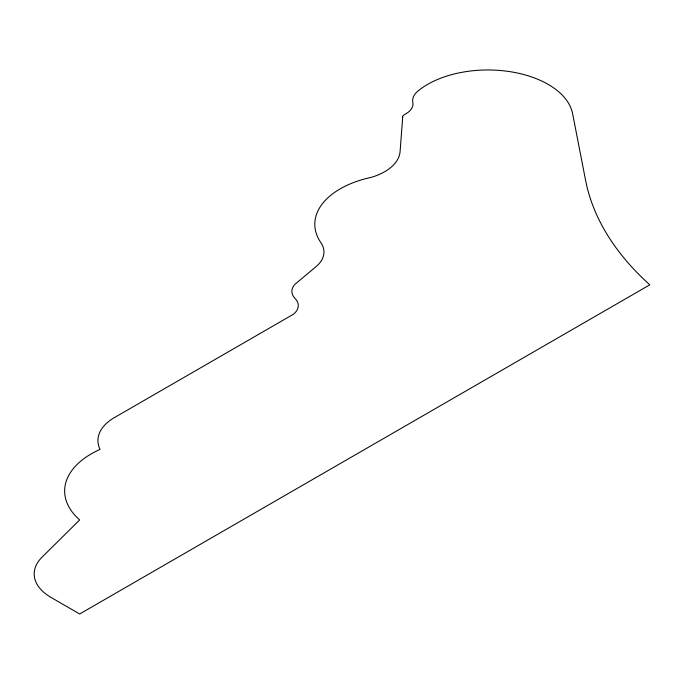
<?xml version="1.0" encoding="UTF-8"?>
<svg xmlns="http://www.w3.org/2000/svg" width="684" height="684" viewBox="0 0 684 684"><rect width="100%" height="100%" fill="white"/><g stroke="black" fill="none" stroke-linecap="round" stroke-linejoin="round"><path stroke-width="1.03" d="M402.722 117.024L400.089 151.54A52.668 30.412 0 0 1 371.147 177.37A86.654 50.026 0 0 0 320.847 242.606A44.46 25.667 0 0 1 316.111 266.589L295.026 284.27A25.282 14.595 0 0 0 295.043 298.429A25.607 14.783 0 0 1 293.47 314.212L115.314 417.078A56.404 32.567 0 0 0 100.035 449.405A91.04 52.557 0 0 0 79.677 519.934L42.032 557.195A57.593 33.251 0 0 0 51.061 597.457L79.677 613.984L649.8 284.826A422.789 244.094 0 0 1 585.598 180.354L572.619 113.698A85.261 49.222 0 0 0 508.699 71.461A85.261 49.222 0 0 0 417.762 91.203A28.796 16.621 0 0 0 412.82 102.463A24.051 13.885 0 0 1 406.236 113.604L403.859 115.032A4.198 2.428 0 0 0 402.722 117.024"/></g></svg>
